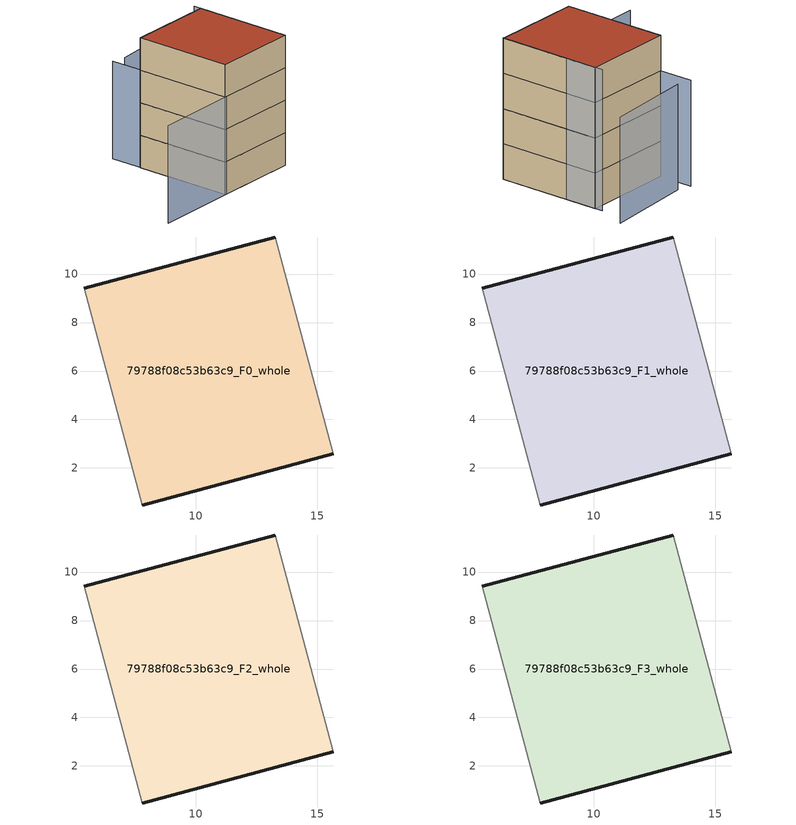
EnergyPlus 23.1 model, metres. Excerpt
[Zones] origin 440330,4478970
79788f08c53b63c9_F0_whole
 floor ground (EU_floor_Construction): 15.67,2.59 13.28,11.53 5.38,9.41 7.78,0.47 z0
 wall outside (EU_wall_Construction): 5.38,9.41 13.28,11.53 / 15.67,2.59 7.78,0.47 z0:3
 wall adiabatic (EU_wall_Construction): 13.28,11.53 15.67,2.59 / 7.78,0.47 5.38,9.41 z0:3
79788f08c53b63c9_F1_whole
 floor to 79788f08c53b63c9_F0_whole (EU_floor_Construction): 15.67,2.59 13.27,11.53 5.38,9.41 7.78,0.47 z3
 wall outside (EU_wall_Construction): 5.38,9.41 13.28,11.53 / 15.67,2.59 7.78,0.47 z3:6
 wall adiabatic (EU_wall_Construction): 13.28,11.53 15.67,2.59 / 7.78,0.47 5.38,9.41 z3:6
79788f08c53b63c9_F2_whole
 floor to 79788f08c53b63c9_F1_whole (EU_floor_Construction): 15.67,2.59 13.27,11.53 5.38,9.41 7.78,0.47 z6
 wall outside (EU_wall_Construction): 5.38,9.41 13.28,11.53 / 15.67,2.59 7.78,0.47 z6:9
 wall adiabatic (EU_wall_Construction): 13.28,11.53 15.67,2.59 / 7.78,0.47 5.38,9.41 z6:9
79788f08c53b63c9_F3_whole
 floor to 79788f08c53b63c9_F2_whole (EU_floor_Construction): 15.67,2.59 13.27,11.53 5.38,9.41 7.78,0.47 z9
 wall outside (EU_wall_Construction): 5.38,9.41 13.28,11.53 / 15.67,2.59 7.78,0.47 z9:12
 wall adiabatic (EU_wall_Construction): 13.28,11.53 15.67,2.59 / 7.78,0.47 5.38,9.41 z9:12
 roof outside (EU_roof_Construction): 13.28,11.53 15.67,2.59 7.78,0.47 5.38,9.41 z12
shading: 4.63,12.37 7.9,0.47 / 7.9,0.47 0.3,-1.61 / 13.37,14.99 5.88,12.35 z0:9; 15.63,2.53 13.12,12.22 z0:12
[Building]
EU S2 Campaign: North Axis=0; Terrain=City; Solar Distribution=FullExterior
[Site:Location]
Madrid: Latitude=40.5; Longitude=-3.5; Time Zone=1; Elevation=609
[SizingPeriod:WeatherFileDays]
AnnualSizingPeriod: Begin Month=1; Begin Day of Month=1; End Month=12; End Day of Month=31; Day of Week for Start Day=Monday; Use Weather File Daylight Saving Period=No; Use Weather File Rain and Snow Indicators=No
[MATERIAL]
EU_InternalMass_Material: Roughness=MediumRough; Thickness=0.1; Conductivity=1; Density=1800; Specific Heat=900; Thermal Absorptance=0.9; Solar Absorptance=0.7; Visible Absorptance=0.7
[MATERIAL:NOMASS] Roughness=MediumRough; Thermal Absorptance=0.9; Solar Absorptance=0.7; Visible Absorptance=0.7
Name | Thermal Resistance
EU_wall_NoMass; EU_roof_NoMass | 2.16768
EU_floor_NoMass | 1.14339
[CONSTRUCTION]
EU_wall_Construction: EU_wall_NoMass
EU_roof_Construction: EU_roof_NoMass
EU_floor_Construction: EU_floor_NoMass
EU_InternalMass_Construction: EU_InternalMass_Material
[ZONE] Type=1; Multiplier=1; Ceiling Height=autocalculate; Volume=226.967; Floor Area=autocalculate; Part of Total Floor Area=Yes
79788f08c53b63c9_F0_whole; 79788f08c53b63c9_F1_whole; 79788f08c53b63c9_F2_whole; 79788f08c53b63c9_F3_whole
[INTERNALMASS] Construction=EU_InternalMass_Construction; Surface Area=75.6556
Name | Zone or ZoneList
79788f08c53b63c9_F0_whole_EU_InternalMass | 79788f08c53b63c9_F0_whole
79788f08c53b63c9_F1_whole_EU_InternalMass | 79788f08c53b63c9_F1_whole
79788f08c53b63c9_F2_whole_EU_InternalMass | 79788f08c53b63c9_F2_whole
79788f08c53b63c9_F3_whole_EU_InternalMass | 79788f08c53b63c9_F3_whole
[OTHEREQUIPMENT] Fuel Type=Electricity; Design Level Calculation Method=Watts/Area; Power per Zone Floor Area=1; Fraction Latent=0; Fraction Radiant=0; Fraction Lost=0; Carbon Dioxide Generation Rate=0; EndUse Subcategory=EU_Step8_InternalGains
Name | Zone or ZoneList or Space or SpaceList | Schedule
EU_Step8_InternalGain_79788f08c53b63c9_F0_whole_f000 | 79788f08c53b63c9_F0_whole | EU_Step8_GainSchedule_79788f08c53b63c9_F0_whole_f000
EU_Step8_InternalGain_79788f08c53b63c9_F1_whole_f000 | 79788f08c53b63c9_F1_whole | EU_Step8_GainSchedule_79788f08c53b63c9_F1_whole_f000
EU_Step8_InternalGain_79788f08c53b63c9_F2_whole_f000 | 79788f08c53b63c9_F2_whole | EU_Step8_GainSchedule_79788f08c53b63c9_F2_whole_f000
EU_Step8_InternalGain_79788f08c53b63c9_F3_whole_f000 | 79788f08c53b63c9_F3_whole | EU_Step8_GainSchedule_79788f08c53b63c9_F3_whole_f000
[ZONEVENTILATION:DESIGNFLOWRATE] Schedule=EU_AlwaysOn; Design Flow Rate Calculation Method=AirChanges/Hour; Air Changes per Hour=0.480546; Ventilation Type=Natural; Fan Pressure Rise=0; Fan Total Efficiency=1; Constant Term Coefficient=1; Temperature Term Coefficient=0; Velocity Term Coefficient=0; Velocity Squared Term Coefficient=0; Minimum Indoor Temperature=-100; Maximum Indoor Temperature=100; Delta Temperature=-100; Minimum Outdoor Temperature=-100; Maximum Outdoor Temperature=100; Maximum Wind Speed=40
Name | Zone or ZoneList or Space or SpaceList
EU_ConstantAir_79788f08c53b63c9_F0_whole | 79788f08c53b63c9_F0_whole
EU_ConstantAir_79788f08c53b63c9_F1_whole | 79788f08c53b63c9_F1_whole
EU_ConstantAir_79788f08c53b63c9_F2_whole | 79788f08c53b63c9_F2_whole
EU_ConstantAir_79788f08c53b63c9_F3_whole | 79788f08c53b63c9_F3_whole
[HVACTEMPLATE:THERMOSTAT] Constant Heating Setpoint=20; Constant Cooling Setpoint=50
EU_HeatOnly_79788f08c53b63c9_F0_whole; EU_HeatOnly_79788f08c53b63c9_F1_whole; EU_HeatOnly_79788f08c53b63c9_F2_whole; EU_HeatOnly_79788f08c53b63c9_F3_whole
[HVACTEMPLATE:ZONE:IDEALLOADSAIRSYSTEM] System Availability Schedule=EU_AlwaysOn; Maximum Heating Supply Air Temperature=50; Minimum Cooling Supply Air Temperature=13; Maximum Heating Supply Air Humidity Ratio=0.0156; Minimum Cooling Supply Air Humidity Ratio=0.0077; Heating Limit=NoLimit; Cooling Limit=NoLimit; Heating Availability Schedule=EU_AlwaysOn; Cooling Availability Schedule=EU_CoolingOff; Dehumidification Control Type=ConstantSensibleHeatRatio; Cooling Sensible Heat Ratio=0.7; Dehumidification Setpoint=60; Humidification Control Type=None; Humidification Setpoint=30; Outdoor Air Method=None; Outdoor Air Flow Rate per Person=0.00944; Outdoor Air Flow Rate per Zone Floor Area=0; Outdoor Air Flow Rate per Zone=0; Demand Controlled Ventilation Type=None; Outdoor Air Economizer Type=NoEconomizer; Heat Recovery Type=None; Sensible Heat Recovery Effectiveness=0.7; Latent Heat Recovery Effectiveness=0.65
Name | Template Thermostat
79788f08c53b63c9_F0_whole | EU_HeatOnly_79788f08c53b63c9_F0_whole
79788f08c53b63c9_F1_whole | EU_HeatOnly_79788f08c53b63c9_F1_whole
79788f08c53b63c9_F2_whole | EU_HeatOnly_79788f08c53b63c9_F2_whole
79788f08c53b63c9_F3_whole | EU_HeatOnly_79788f08c53b63c9_F3_whole
[SIZING:ZONE] Zone Cooling Design Supply Air Temperature Input Method=SupplyAirTemperature; Zone Cooling Design Supply Air Temperature=13; Zone Heating Design Supply Air Temperature Input Method=SupplyAirTemperature; Zone Heating Design Supply Air Temperature=50; Zone Cooling Design Supply Air Humidity Ratio=0.008; Zone Heating Design Supply Air Humidity Ratio=0.008; Cooling Design Air Flow Method=DesignDay; Cooling Design Air Flow Rate=0; Cooling Minimum Air Flow per Zone Floor Area=0.000762; Cooling Minimum Air Flow=0; Cooling Minimum Air Flow Fraction=0.2; Heating Design Air Flow Method=DesignDay; Heating Design Air Flow Rate=0; Heating Maximum Air Flow per Zone Floor Area=0.002032; Heating Maximum Air Flow=0.141576; Heating Maximum Air Flow Fraction=0.3; Account for Dedicated Outdoor Air System=No; Dedicated Outdoor Air System Control Strategy=NeutralSupplyAir; Dedicated Outdoor Air Low Setpoint Temperature for Design=autosize; Dedicated Outdoor Air High Setpoint Temperature for Design=autosize; Zone Load Sizing Method=Sensible Load Only No Latent Load; Zone Latent Cooling Design Supply Air Humidity Ratio Input Method=HumidityRatioDifference; Zone Cooling Design Supply Air Humidity Ratio Difference=0.005; Zone Latent Heating Design Supply Air Humidity Ratio Input Method=HumidityRatioDifference; Zone Humidification Design Supply Air Humidity Ratio Difference=0.005
79788f08c53b63c9_F0_whole; 79788f08c53b63c9_F1_whole; 79788f08c53b63c9_F2_whole; 79788f08c53b63c9_F3_whole
[SCHEDULE:CONSTANT]
Name | Hourly Value
EU_AlwaysOn | 1
EU_CoolingOff | 0
[SCHEDULE:FILE] Column Number=1; Rows to Skip at Top=0; Number of Hours of Data=8760; Column Separator=Comma; Interpolate to Timestep=No; Minutes per Item=60; Adjust Schedule for Daylight Savings=Yes
Name | File
EU_Step8_GainSchedule_79788f08c53b63c9_F0_whole_f000 | ../../schedules/79788f08c53b63c9/79788f08c53b63c9_F0_whole_f000_gain.csv
EU_Step8_GainSchedule_79788f08c53b63c9_F1_whole_f000 | ../../schedules/79788f08c53b63c9/79788f08c53b63c9_F1_whole_f000_gain.csv
EU_Step8_GainSchedule_79788f08c53b63c9_F2_whole_f000 | ../../schedules/79788f08c53b63c9/79788f08c53b63c9_F2_whole_f000_gain.csv
EU_Step8_GainSchedule_79788f08c53b63c9_F3_whole_f000 | ../../schedules/79788f08c53b63c9/79788f08c53b63c9_F3_whole_f000_gain.csv
